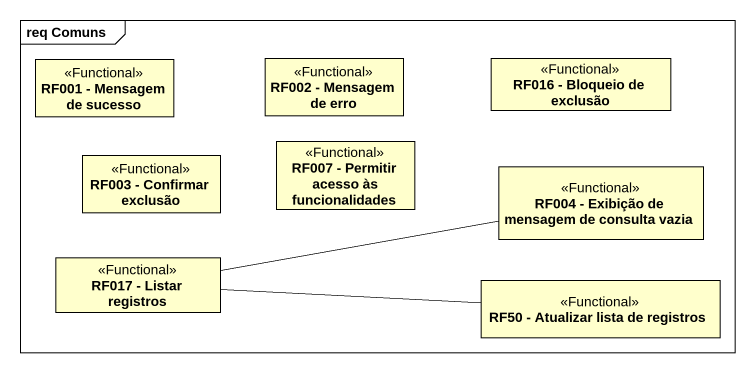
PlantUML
@startuml
mainframe req Comuns
hide circle
hide empty members
class "RF001 - Mensagem de sucesso" as RF001_Mensagem_de_sucesso <<Functional>>
class "RF002 - Mensagem de erro" as RF002_Mensagem_de_erro <<Functional>>
class "RF016 - Bloqueio de exclusão" as RF016_Bloqueio_de_exclusão <<Functional>>
class "RF007 - Permitir acesso às funcionalidades" as RF007_Permitir_acesso_às <<Functional>>
class "RF003 - Confirmar exclusão" as RF003_Confirmar_exclusão <<Functional>>
class "RF004 - Exibição de mensagem de consulta vazia" as RF004_Exibição_de_mensagem <<Functional>>
class "RF017 - Listar registros" as RF017_Listar_registros <<Functional>>
class "RF50 - Atualizar lista de registros" as RF50_Atualizar_lista_de <<Functional>>
RF004_Exibição_de_mensagem -left- RF017_Listar_registros
RF017_Listar_registros -right- RF50_Atualizar_lista_de
@enduml
